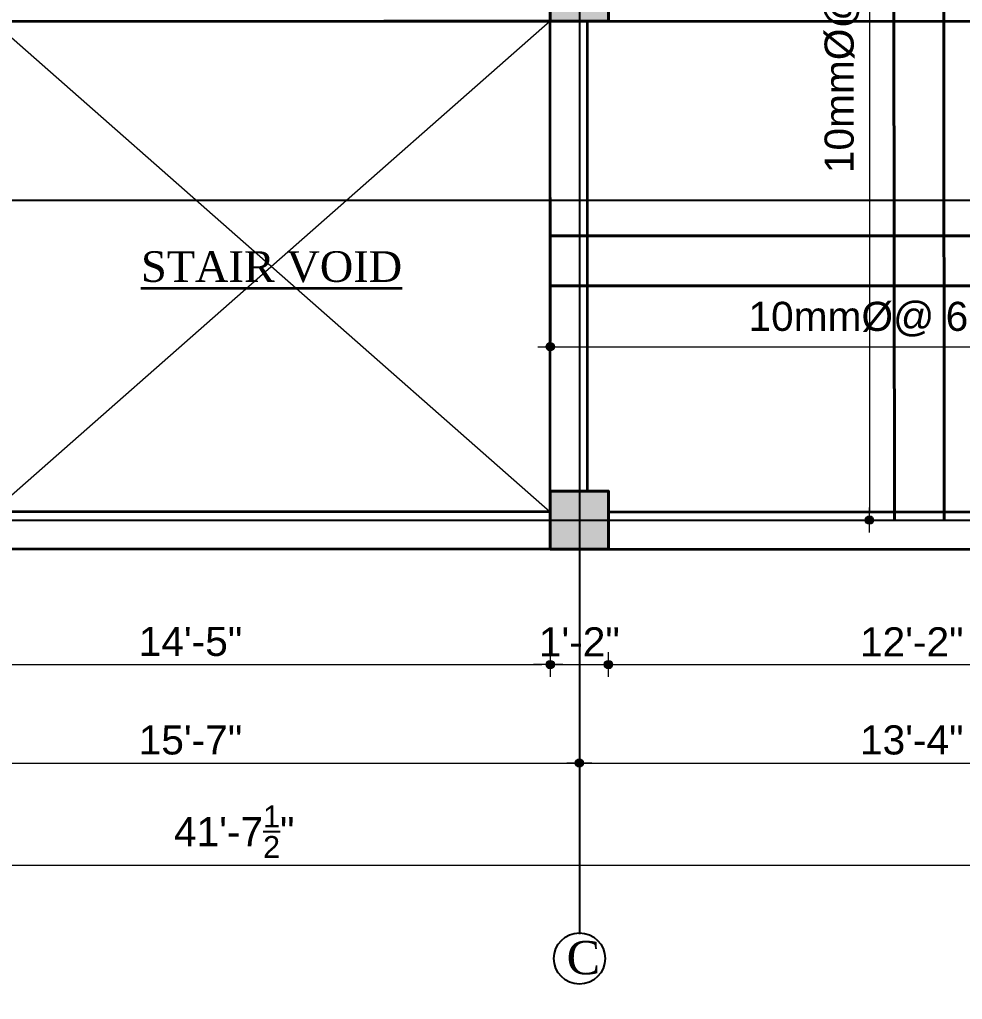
# Model space of a CAD drawing. Header units: inches. Extents: x -12071822 to 12321209, y -1222525 to 1319227.
# Drawn here: x 124759 to 124985.7, y 48732.1 to 48967.8 of the extents above; entities that cross this region are included whole.
import ezdxf
from ezdxf.enums import TextEntityAlignment as Align

# ---------------------------------------------------------------- set-up
doc = ezdxf.new("R2010")
doc.units = ezdxf.units.IN
doc.header["$MEASUREMENT"] = 0
doc.header["$PDMODE"] = 35
for name, color, linetype, lineweight in [('1', 7, 'Continuous', 13), ('Column', 181, 'Continuous', 40), ('DIM_LINE', 173, 'Continuous', 20), ('Hatch', 9, 'Continuous', 9), ('ST-REINFOR', 201, 'Continuous', 40), ('Toilet', 7, 'Continuous', 25), ('WALL SEC', 2, 'Continuous', 35), ('Walls', 11, 'Continuous', 35), ('Windows', 151, 'Continuous', 15)]:
    doc.layers.add(name, color=color, linetype=linetype, lineweight=lineweight)
doc.styles.add('ordinary', font='times.ttf')
doc.styles.add('ramon', font='arial.ttf')
doc.dimstyles.new('S8', dxfattribs={"dimtxt": 7, "dimasz": 2, "dimexe": 6, "dimexo": 18, "dimgap": 1.9375, "dimtad": 1, "dimdec": 1, "dimzin": 3, "dimdsep": 46, "dimlunit": 4, "dimtxsty": 'ramon', "dimblk": 'dot 2', "dimcen": 0.09375, "dimse1": 1, "dimse2": 1, "dimclrd": 1, "dimclre": 1, "dimclrt": 256, "dimadec": 0, "dimazin": 0, "dimtfac": 0.75, "dimtdec": 1, "dimtix": 1, "dimtmove": 1, "dimatfit": 3, "dimldrblk": 'DOT', "dimfxl": 1, "dimtolj": 1, "dimtzin": 0, "dimlwd": 9, "dimlwe": 9, "dimarcsym": 0})

# ---------------------------------------------------------------- blocks, each defined once
blk = doc.blocks.new('colm')
at = {"layer": 'Hatch'}
h = blk.add_hatch(color=256, dxfattribs=at)
h.dxf.hatch_style = 1
h.paths.add_polyline_path([(66705.71, 8319.73), (66705.71, 8307.73), (66717.71, 8307.73), (66717.71, 8319.73)])
at = {"layer": 'Column'}
blk.add_lwpolyline([(66705.71, 8307.73), (66717.71, 8307.73), (66717.71, 8319.73), (66705.71, 8319.73)], close=True, dxfattribs=at)
blk = doc.blocks.new('dot1')
at = {"layer": 'Hatch'}
h = blk.add_hatch(color=256, dxfattribs=at)
edge = h.paths.add_edge_path()
edge.add_arc((0, 0), 1, 0, 360)
for p, q in [((0, 3), (0, -3)), ((3, 0), (-3, 0))]:
    blk.add_line(p, q, dxfattribs=at)
blk.add_circle((0, 0), 1, dxfattribs=at)
blk = doc.blocks.new('dot 2')
at = {"layer": 'Hatch', "xscale": 0.5, "yscale": 0.5, "zscale": 0.5}
blk.add_blockref('dot1', (0, 0), dxfattribs=at)
blk = doc.blocks.new('*D2216')
at = {"layer": 'Defpoints', "color": 0, "transparency": 16777216}
for p in [(124713.56, 48840.39), (124886.56, 48840.39), (124886.56, 48812.66)]:
    blk.add_point(p, dxfattribs=at)
at = {"layer": 'Toilet', "color": 1, "lineweight": 9, "transparency": 16777216}
blk.add_line((124715.56, 48812.66), (124884.56, 48812.66), dxfattribs=at)
at = {"layer": 'Toilet', "color": 1, "lineweight": 9, "transparency": 16777216, "xscale": 2, "yscale": 2, "zscale": 2, "rotation": 180}
blk.add_blockref('dot 2', (124713.56, 48812.66), dxfattribs=at)
at = {"layer": 'Toilet', "color": 1, "lineweight": 9, "transparency": 16777216, "xscale": 2, "yscale": 2, "zscale": 2}
blk.add_blockref('dot 2', (124886.56, 48812.66), dxfattribs=at)
at = {"layer": 'Toilet', "transparency": 16777216, "insert": (124800.06, 48818.17), "char_height": 7, "attachment_point": 5, "style": 'ramon'}
blk.add_mtext('\\A1;14\'-5"', dxfattribs=at)
blk = doc.blocks.new('_Dot')
at = {"color": 0, "lineweight": -2}
blk.add_line((-0.5, 0), (-1, 0), dxfattribs=at)
at = {"color": 0, "const_width": 0.5}
blk.add_lwpolyline([(-0.25, 0, 1), (0.25, 0, 1)], format="xyb", close=True, dxfattribs=at)
blk = doc.blocks.new('*D2198')
at = {"layer": 'Defpoints', "color": 0, "transparency": 16777216}
for p in [(124886.56, 48840.39), (124900.56, 48840.39), (124900.56, 48812.66)]:
    blk.add_point(p, dxfattribs=at)
at = {"layer": 'Toilet', "color": 1, "lineweight": 9, "transparency": 16777216}
for p, q in [((124884.56, 48812.66), (124882.56, 48812.66)), ((124886.56, 48812.66), (124900.56, 48812.66)), ((124902.56, 48812.66), (124904.56, 48812.66))]:
    blk.add_line(p, q, dxfattribs=at)
at = {"layer": 'Toilet', "color": 1, "lineweight": 9, "transparency": 16777216, "xscale": 2, "yscale": 2, "zscale": 2}
blk.add_blockref('dot 2', (124886.56, 48812.66), dxfattribs=at)
at = {"layer": 'Toilet', "color": 1, "lineweight": 9, "transparency": 16777216, "xscale": 2, "yscale": 2, "zscale": 2, "rotation": 180}
blk.add_blockref('dot 2', (124900.56, 48812.66), dxfattribs=at)
at = {"layer": 'Toilet', "transparency": 16777216, "insert": (124893.56, 48818.11), "char_height": 7, "attachment_point": 5, "style": 'ramon'}
blk.add_mtext('\\A1;1\'-2"', dxfattribs=at)
blk = doc.blocks.new('*D2199')
at = {"layer": 'Defpoints', "color": 0, "transparency": 16777216}
for p in [(124900.56, 48840.39), (125046.43, 48840.39), (125046.43, 48812.66)]:
    blk.add_point(p, dxfattribs=at)
at = {"layer": 'Toilet', "color": 1, "lineweight": 9, "transparency": 16777216}
blk.add_line((124902.56, 48812.66), (125044.43, 48812.66), dxfattribs=at)
at = {"layer": 'Toilet', "color": 1, "lineweight": 9, "transparency": 16777216, "xscale": 2, "yscale": 2, "zscale": 2, "rotation": 180}
blk.add_blockref('dot 2', (124900.56, 48812.66), dxfattribs=at)
at = {"layer": 'Toilet', "color": 1, "lineweight": 9, "transparency": 16777216, "xscale": 2, "yscale": 2, "zscale": 2}
blk.add_blockref('dot 2', (125046.43, 48812.66), dxfattribs=at)
at = {"layer": 'Toilet', "transparency": 16777216, "insert": (124973.49, 48818.11), "char_height": 7, "attachment_point": 5, "style": 'ramon'}
blk.add_mtext('\\A1;12\'-2"', dxfattribs=at)
blk = doc.blocks.new('*D2202')
at = {"layer": 'Defpoints', "color": 0, "transparency": 16777216}
for p in [(124706.56, 48917.39), (124893.56, 48840.39), (124893.56, 48788.96)]:
    blk.add_point(p, dxfattribs=at)
at = {"layer": 'Toilet', "color": 1, "lineweight": 9, "transparency": 16777216}
blk.add_line((124708.56, 48788.96), (124891.56, 48788.96), dxfattribs=at)
at = {"layer": 'Toilet', "color": 1, "lineweight": 9, "transparency": 16777216, "xscale": 2, "yscale": 2, "zscale": 2, "rotation": 180}
blk.add_blockref('dot 2', (124706.56, 48788.96), dxfattribs=at)
at = {"layer": 'Toilet', "color": 1, "lineweight": 9, "transparency": 16777216, "xscale": 2, "yscale": 2, "zscale": 2}
blk.add_blockref('dot 2', (124893.56, 48788.96), dxfattribs=at)
at = {"layer": 'Toilet', "transparency": 16777216, "insert": (124800.06, 48794.47), "char_height": 7, "attachment_point": 5, "style": 'ramon'}
blk.add_mtext('\\A1;15\'-7"', dxfattribs=at)
blk = doc.blocks.new('*D2203')
at = {"layer": 'Defpoints', "color": 0, "transparency": 16777216}
for p in [(124893.56, 48840.39), (125053.43, 48840.39), (125053.43, 48788.96)]:
    blk.add_point(p, dxfattribs=at)
at = {"layer": 'Toilet', "color": 1, "lineweight": 9, "transparency": 16777216}
blk.add_line((124895.56, 48788.96), (125051.43, 48788.96), dxfattribs=at)
at = {"layer": 'Toilet', "color": 1, "lineweight": 9, "transparency": 16777216, "xscale": 2, "yscale": 2, "zscale": 2, "rotation": 180}
blk.add_blockref('dot 2', (124893.56, 48788.96), dxfattribs=at)
at = {"layer": 'Toilet', "color": 1, "lineweight": 9, "transparency": 16777216, "xscale": 2, "yscale": 2, "zscale": 2}
blk.add_blockref('dot 2', (125053.43, 48788.96), dxfattribs=at)
at = {"layer": 'Toilet', "transparency": 16777216, "insert": (124973.49, 48794.47), "char_height": 7, "attachment_point": 5, "style": 'ramon'}
blk.add_mtext('\\A1;13\'-4"', dxfattribs=at)
blk = doc.blocks.new('*D2204')
at = {"layer": 'Defpoints', "color": 0, "transparency": 16777216}
for p in [(124560.74, 48917.39), (125060.43, 48840.39), (125060.43, 48764.36)]:
    blk.add_point(p, dxfattribs=at)
at = {"layer": 'Toilet', "color": 1, "lineweight": 9, "transparency": 16777216}
blk.add_line((124562.74, 48764.36), (125058.43, 48764.36), dxfattribs=at)
at = {"layer": 'Toilet', "color": 1, "lineweight": 9, "transparency": 16777216, "xscale": 2, "yscale": 2, "zscale": 2, "rotation": 180}
blk.add_blockref('dot 2', (124560.74, 48764.36), dxfattribs=at)
at = {"layer": 'Toilet', "color": 1, "lineweight": 9, "transparency": 16777216, "xscale": 2, "yscale": 2, "zscale": 2}
blk.add_blockref('dot 2', (125060.43, 48764.36), dxfattribs=at)
at = {"layer": 'Toilet', "transparency": 16777216, "insert": (124810.58, 48772.45), "char_height": 7, "attachment_point": 5, "style": 'ramon'}
blk.add_mtext('\\A1;41\'-7{\\H0.750000x;\\S1/2;}"', dxfattribs=at)
blk = doc.blocks.new('*D2224')
at = {"layer": 'Defpoints', "color": 0, "transparency": 16777216}
for p in [(124981.08, 49085.88), (124963.31, 48847.39), (124969.37, 48847.39)]:
    blk.add_point(p, dxfattribs=at)
at = {"layer": 'DIM_LINE', "color": 1, "lineweight": 9, "transparency": 16777216}
blk.add_line((124963.31, 49083.88), (124963.31, 48849.39), dxfattribs=at)
at = {"layer": 'DIM_LINE', "color": 1, "lineweight": 9, "transparency": 16777216, "xscale": 2, "yscale": 2, "zscale": 2}
for p, rotation in [((124963.31, 49085.88), 90), ((124963.31, 48847.39), 270)]:
    blk.add_blockref('dot 2', p, dxfattribs=dict(at, rotation=rotation))
at = {"layer": 'DIM_LINE', "transparency": 16777216, "insert": (124956.72, 48966.63), "char_height": 7, "attachment_point": 5, "rotation": 90, "style": 'ramon'}
blk.add_mtext('\\A1;10mm%%C@ 6" c/c', dxfattribs=at)
blk = doc.blocks.new('*D2225')
at = {"layer": 'Defpoints', "color": 0, "transparency": 16777216}
for p in [(124886.56, 48889.11), (125053.43, 48889.11), (125053.43, 48889.05)]:
    blk.add_point(p, dxfattribs=at)
at = {"layer": 'DIM_LINE', "color": 1, "lineweight": 9, "transparency": 16777216}
blk.add_line((124888.56, 48889.11), (125051.43, 48889.11), dxfattribs=at)
at = {"layer": 'DIM_LINE', "color": 1, "lineweight": 9, "transparency": 16777216, "xscale": 2, "yscale": 2, "zscale": 2, "rotation": 180}
blk.add_blockref('dot 2', (124886.56, 48889.11), dxfattribs=at)
at = {"layer": 'DIM_LINE', "color": 1, "lineweight": 9, "transparency": 16777216, "xscale": 2, "yscale": 2, "zscale": 2}
blk.add_blockref('dot 2', (125053.43, 48889.11), dxfattribs=at)
at = {"layer": 'DIM_LINE', "transparency": 16777216, "insert": (124969.99, 48895.71), "char_height": 7, "attachment_point": 5, "style": 'ramon'}
blk.add_mtext('\\A1;10mm%%C@ 6" c/c', dxfattribs=at)

msp = doc.modelspace()

# ---------------------------------------------------------------- linework, layer by layer
msp.add_line((124893.56, 49169.69), (124893.56, 48747.83))
at = {"layer": 'ST-REINFOR'}
for p, q in [((124969.08, 49085.88), (124969.31, 48847.37)), ((124981.08, 49085.89), (124981.31, 48847.39)), ((124886.56, 48915.77), (125053.43, 48915.73)), ((124886.56, 48903.77), (125053.43, 48903.73))]:
    msp.add_line(p, q, dxfattribs=at)
at = {"layer": 'Toilet'}
for p, q in [((124468.11, 48924.39), (125164.53, 48924.39)), ((124467.67, 48847.39), (125164.53, 48847.39))]:
    msp.add_line(p, q, dxfattribs=at)
msp.add_circle((124893.59, 48741.94), 6.15, dxfattribs=at)
at = {"layer": 'Walls'}
for p, q in [((124713.56, 48967.39), (124886.56, 48967.39)), ((124886.56, 48967.39), (124846.56, 48967.39)), ((124886.56, 48854.39), (124886.56, 48967.39)), ((124895.56, 48854.39), (124895.56, 48967.39)), ((124900.56, 48967.39), (125046.43, 48967.39)), ((124886.56, 48925.04), (124886.56, 48890.39)), ((124886.56, 48849.39), (124713.56, 48849.39)), ((124900.56, 48849.39), (125046.43, 48849.39)), ((124886.56, 48840.39), (124713.56, 48840.39)), ((124900.56, 48840.39), (125046.43, 48840.39))]:
    msp.add_line(p, q, dxfattribs=at)
at = {"layer": 'Windows'}
for p, q in [((124752.56, 48967.39), (124886.56, 48849.39)), ((124886.56, 48967.39), (124752.56, 48849.39))]:
    msp.add_line(p, q, dxfattribs=at)
msp.add_circle((127888.68, 49173.51), 6257.09, dxfattribs=at)

# ---------------------------------------------------------------- block references
at = {"layer": 'Column', "xscale": 1.166666666667879, "yscale": 1.166666666667879, "zscale": 1.166666666667879}
for p in [(47063.23, 39275.04), (47063.23, 39148.04)]:
    msp.add_blockref('colm', p, dxfattribs=at)

# ---------------------------------------------------------------- texts
at = {"layer": '1', "insert": (124890.5, 48746.15), "char_height": 8, "width": 20.1234, "attachment_point": 1, "style": 'ordinary'}
msp.add_mtext('C', dxfattribs=at)
at = {"layer": 'WALL SEC', "color": 0, "style": 'ordinary'}
msp.add_text('%%USTAIR VOID', height=7.3728, dxfattribs=at).set_placement((124819.56, 48908.39), align=Align.MIDDLE_CENTER)

# ---------------------------------------------------------------- dimensions: what is measured, and where the dimension line sits
at = {"layer": 'DIM_LINE'}
dim = msp.add_linear_dim(base=(124963.31, 48847.39), p1=(124981.08, 49085.88), p2=(124969.37, 48847.39), angle=90, text='10mm%%C@ 6" c/c', dimstyle='S8', dxfattribs=at)
dim.commit()
dim.dimension.update_dxf_attribs({"geometry": '*D2224', "text_midpoint": (124956.72, 48966.63)})
dim = msp.add_linear_dim(base=(125053.43, 48889.11), p1=(124886.56, 48889.11), p2=(125053.43, 48889.05), text='10mm%%C@ 6" c/c', dimstyle='S8', dxfattribs=at)
dim.commit()
dim.dimension.update_dxf_attribs({"geometry": '*D2225', "text_midpoint": (124969.99, 48895.71)})
at = {"layer": 'Toilet'}
for base, p1, p2, picture, middle in [((125060.43, 48764.36), (124560.74, 48917.39), (125060.43, 48840.39), '*D2204', (124810.58, 48772.45)), ((124893.56, 48788.96), (124706.56, 48917.39), (124893.56, 48840.39), '*D2202', (124800.06, 48794.47)), ((124886.56, 48812.66), (124713.56, 48840.39), (124886.56, 48840.39), '*D2216', (124800.06, 48818.17)), ((124900.56, 48812.66), (124886.56, 48840.39), (124900.56, 48840.39), '*D2198', (124893.56, 48818.11)), ((125053.43, 48788.96), (124893.56, 48840.39), (125053.43, 48840.39), '*D2203', (124973.49, 48794.47)), ((125046.43, 48812.66), (124900.56, 48840.39), (125046.43, 48840.39), '*D2199', (124973.49, 48818.11))]:
    dim = msp.add_linear_dim(base=base, p1=p1, p2=p2, dimstyle='S8', override={"dimfxl": 2, "dimfxlon": 1, "dimarcsym": 1}, dxfattribs=at)
    dim.commit()
    dim.dimension.update_dxf_attribs({"geometry": picture, "text_midpoint": middle})

doc.saveas('drawing.dxf')
